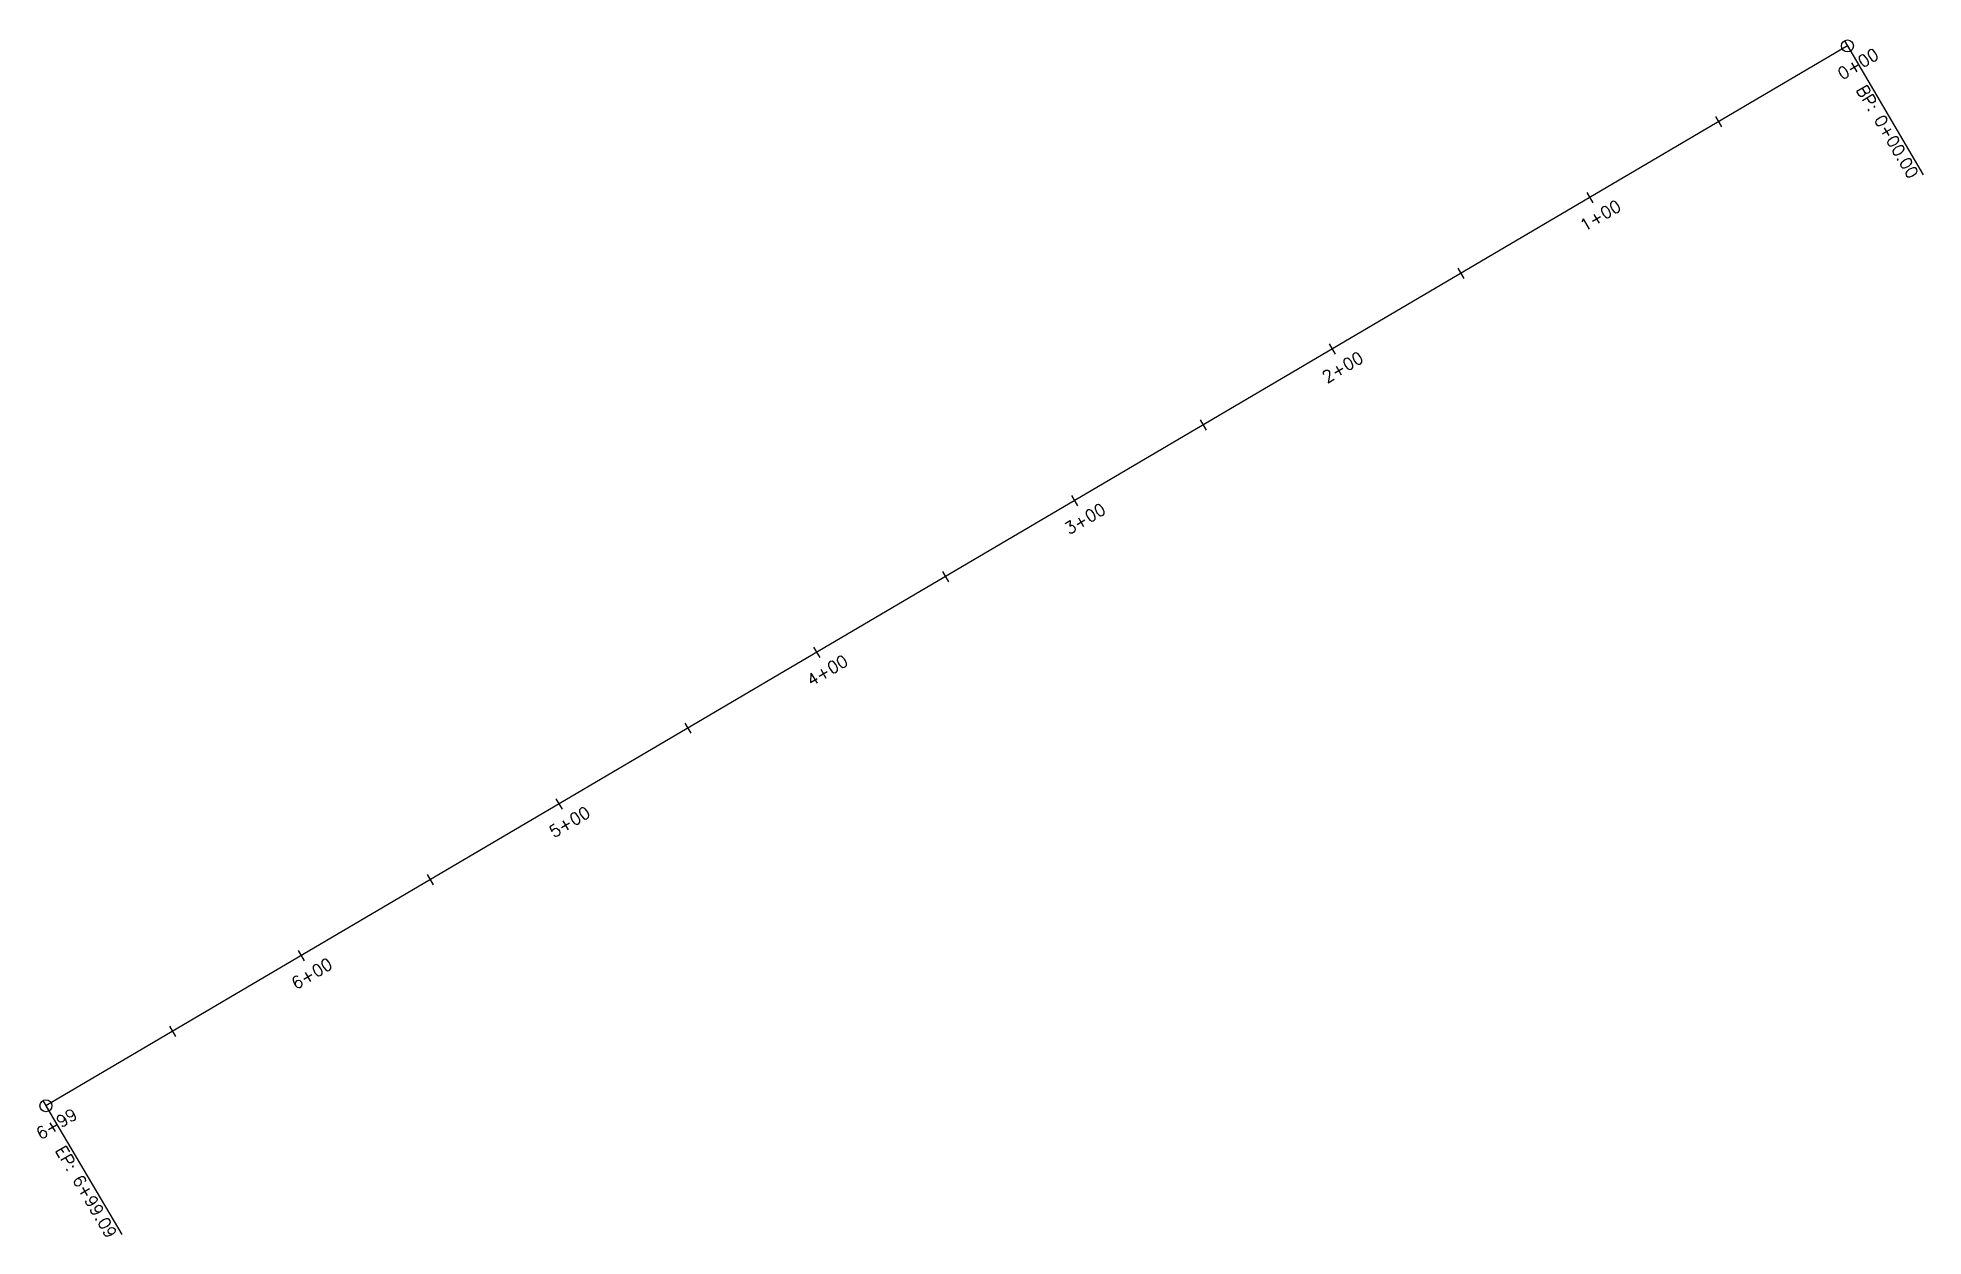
# Model space of a CAD drawing. Header units: feet. Extents: x -3 to 628, y -44 to 357.
import ezdxf

# ---------------------------------------------------------------- set-up
doc = ezdxf.new("R2010")
doc.units = ezdxf.units.FT
doc.header["$MEASUREMENT"] = 0
for name, color, linetype in [('C-ROAD-CNTR-N', 92, 'Continuous'), ('C-ROAD-STAN', 11, 'Continuous'), ('C-ROAD-STAN-MAJR', 11, 'Continuous'), ('C-ROAD-STAN-MINR', 11, 'Continuous')]:
    doc.layers.add(name, color=color, linetype=linetype)
doc.styles.get("Standard").update_dxf_attribs({"font": 'simplex.shx'})

# ---------------------------------------------------------------- blocks, each defined once
blk = doc.blocks.new('AeccTickLine')
blk.add_line((0, -0.5), (0, 0.5))
blk = doc.blocks.new('AeccTickCircle')
blk.add_circle((0, 0), 1)

msp = doc.modelspace()

# ---------------------------------------------------------------- linework, layer by layer
at = {"layer": 'C-ROAD-CNTR-N', "color": 92, "linetype": 'Continuous', "lineweight": -3, "flags": 128}
msp.add_lwpolyline([(602.54, 354.5), (0, 0)], dxfattribs=at)
at = {"layer": 'C-ROAD-STAN', "color": 11, "linetype": 'Continuous', "lineweight": -3}
for p, q in [((602.54, 354.5), (627.9, 311.41)), ((0, 0), (25.35, -43.09))]:
    msp.add_line(p, q, dxfattribs=at)
msp.add_circle((602.54, 354.5), 0.05, dxfattribs=at)

# ---------------------------------------------------------------- block references
at = {"layer": 'C-ROAD-STAN', "color": 11, "linetype": 'Continuous', "lineweight": -3, "xscale": 2, "yscale": 2, "zscale": 2, "rotation": 210.4700521041963}
for p in [(602.54, 354.5), (0, 0)]:
    msp.add_blockref('AeccTickCircle', p, dxfattribs=at)
at = {"layer": 'C-ROAD-STAN-MAJR', "color": 11, "linetype": 'Continuous', "lineweight": -3, "xscale": 4, "yscale": 4, "zscale": 4, "rotation": 210.4700521041963}
for p in [(602.54, 354.5), (516.36, 303.79), (430.17, 253.08), (343.98, 202.38), (257.79, 151.67), (171.6, 100.96), (85.41, 50.25), (0, 0)]:
    msp.add_blockref('AeccTickLine', p, dxfattribs=at)
at = {"layer": 'C-ROAD-STAN-MINR', "color": 11, "linetype": 'Continuous', "lineweight": -3, "xscale": 4, "yscale": 4, "zscale": 4, "rotation": 210.4700521041963}
for p in [(559.45, 329.15), (473.26, 278.44), (387.07, 227.73), (300.88, 177.02), (214.69, 126.31), (128.5, 75.6), (42.31, 24.89)]:
    msp.add_blockref('AeccTickLine', p, dxfattribs=at)

# ---------------------------------------------------------------- texts
at = {"layer": 'C-ROAD-STAN', "color": 11, "linetype": 'Continuous', "lineweight": -3, "char_height": 4, "attachment_point": 3, "rotation": 300.47005}
for s, insert in [('BP: 0+00.00', (626.53, 311.76)), ('EP: 6+99.09', (23.99, -42.74))]:
    msp.add_mtext(s, dxfattribs=dict(at, insert=insert))
at = {"layer": 'C-ROAD-STAN-MAJR', "color": 11, "linetype": 'Continuous', "lineweight": -3, "char_height": 4, "attachment_point": 2, "rotation": 30.47005}
for s, insert in [('0+00', (605.08, 350.19)), ('1+00', (518.89, 299.48)), ('2+00', (432.7, 248.77)), ('3+00', (346.51, 198.07)), ('4+00', (260.32, 147.36)), ('5+00', (174.13, 96.65)), ('6+00', (87.94, 45.94)), ('6+99', (2.54, -4.31))]:
    msp.add_mtext(s, dxfattribs=dict(at, insert=insert))

doc.saveas('drawing.dxf')
